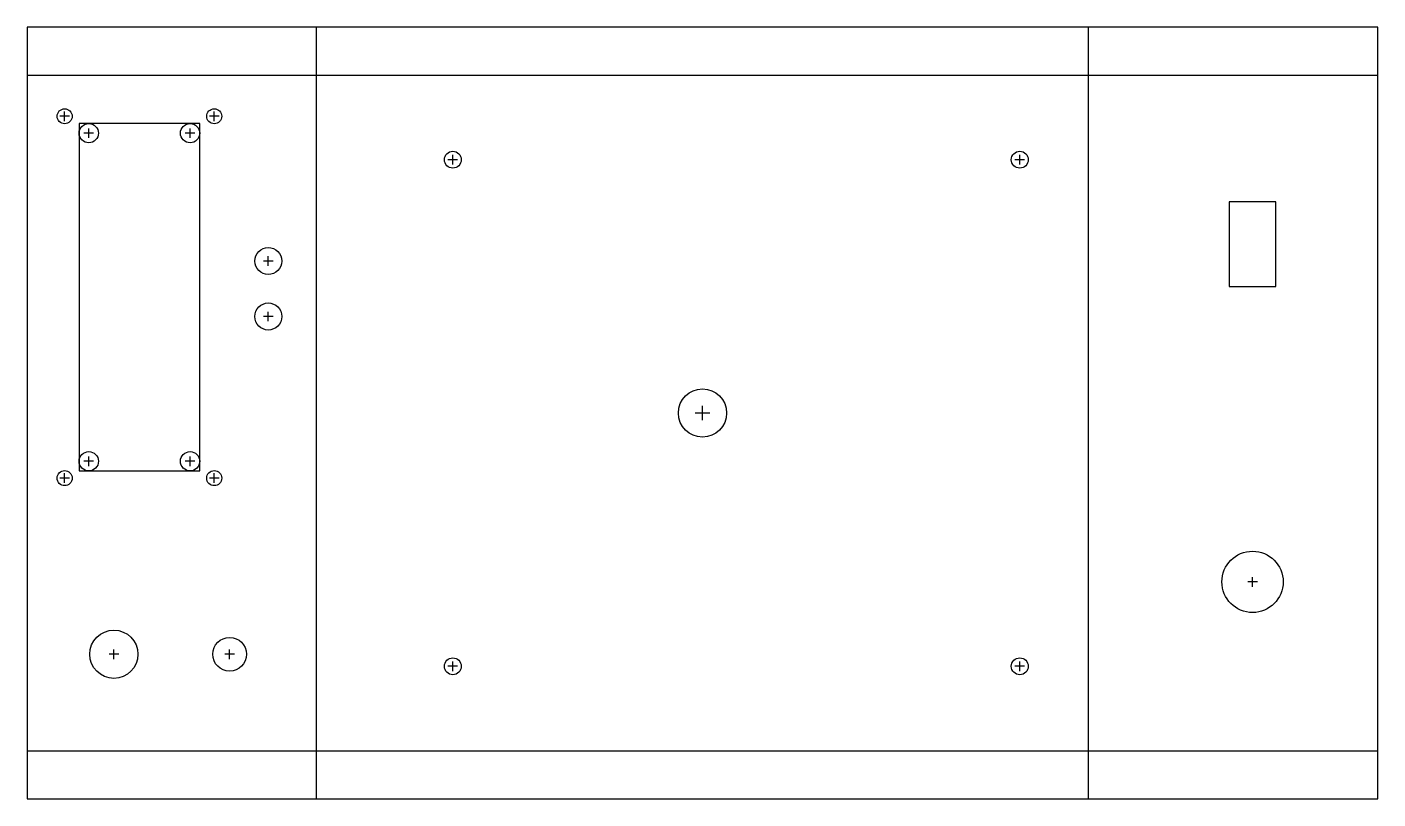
# Model space of a CAD drawing. Extents: x 0 to 280, y 0 to 160.
import ezdxf

# ---------------------------------------------------------------- set-up
doc = ezdxf.new("R2010")
doc.units = 0
for name, color, linetype in [('bend', 2, 'CONTINUOUS'), ('calibrate', 3, 'CONTINUOUS'), ('drill', 4, 'CONTINUOUS')]:
    doc.layers.add(name, color=color, linetype=linetype)

msp = doc.modelspace()

# ---------------------------------------------------------------- linework, layer by layer
for points in [[(0, 0, 0), (280, 0, 0), (280, 160, 0), (0, 160, 0)], [(10.8, 68, 0), (35.8, 68, 0), (35.8, 140, 0), (10.8, 140, 0)], [(249.15, 106.25, 0), (258.85, 106.25, 0), (258.85, 123.75, 0), (249.15, 123.75, 0)]]:
    msp.add_polyline3d(points, close=True)
for centre, radius in [((7.8, 141.5), 1.56), ((38.8, 141.5), 1.56), ((12.8, 138), 2), ((33.8, 138), 2), ((88.25, 132.5), 1.75), ((205.75, 132.5), 1.75), ((50, 111.5), 2.8), ((50, 100), 2.8), ((12.8, 70), 2), ((33.8, 70), 2), ((7.8, 66.5), 1.56), ((38.8, 66.5), 1.56), ((254, 45), 6.35), ((18, 30), 5), ((42, 30), 3.5), ((88.25, 27.5), 1.75), ((205.75, 27.5), 1.75)]:
    msp.add_circle(centre, radius)
at = {"layer": 'bend'}
for p, q in [((60, 0), (60, 160)), ((220, 0), (220, 160)), ((0, 150), (280, 150)), ((0, 10), (280, 10))]:
    msp.add_line(p, q, dxfattribs=at)
at = {"layer": 'calibrate'}
for p, q in [((140, 78.5), (140, 81.5)), ((141.5, 80), (138.5, 80))]:
    msp.add_line(p, q, dxfattribs=at)
msp.add_circle((140, 80), 5, dxfattribs=at)
at = {"layer": 'drill'}
for p, q in [((8.8, 141.5), (6.8, 141.5)), ((7.8, 140.5), (7.8, 142.5)), ((39.8, 141.5), (37.8, 141.5)), ((38.8, 140.5), (38.8, 142.5)), ((13.8, 138), (11.8, 138)), ((12.8, 137), (12.8, 139)), ((34.8, 138), (32.8, 138)), ((33.8, 137), (33.8, 139)), ((89.25, 132.5), (87.25, 132.5)), ((88.25, 131.5), (88.25, 133.5)), ((206.75, 132.5), (204.75, 132.5)), ((205.75, 131.5), (205.75, 133.5)), ((50, 110.5), (50, 112.5)), ((51, 111.5), (49, 111.5)), ((50, 99), (50, 101)), ((51, 100), (49, 100)), ((13.8, 70), (11.8, 70)), ((12.8, 69), (12.8, 71)), ((34.8, 70), (32.8, 70)), ((33.8, 69), (33.8, 71)), ((7.8, 65.5), (7.8, 67.5)), ((38.8, 65.5), (38.8, 67.5)), ((8.8, 66.5), (6.8, 66.5)), ((39.8, 66.5), (37.8, 66.5)), ((255, 45), (253, 45)), ((254, 44), (254, 46)), ((18, 29), (18, 31)), ((42, 29), (42, 31)), ((19, 30), (17, 30)), ((43, 30), (41, 30)), ((88.25, 26.5), (88.25, 28.5)), ((205.75, 26.5), (205.75, 28.5)), ((89.25, 27.5), (87.25, 27.5)), ((206.75, 27.5), (204.75, 27.5))]:
    msp.add_line(p, q, dxfattribs=at)

doc.saveas('drawing.dxf')
